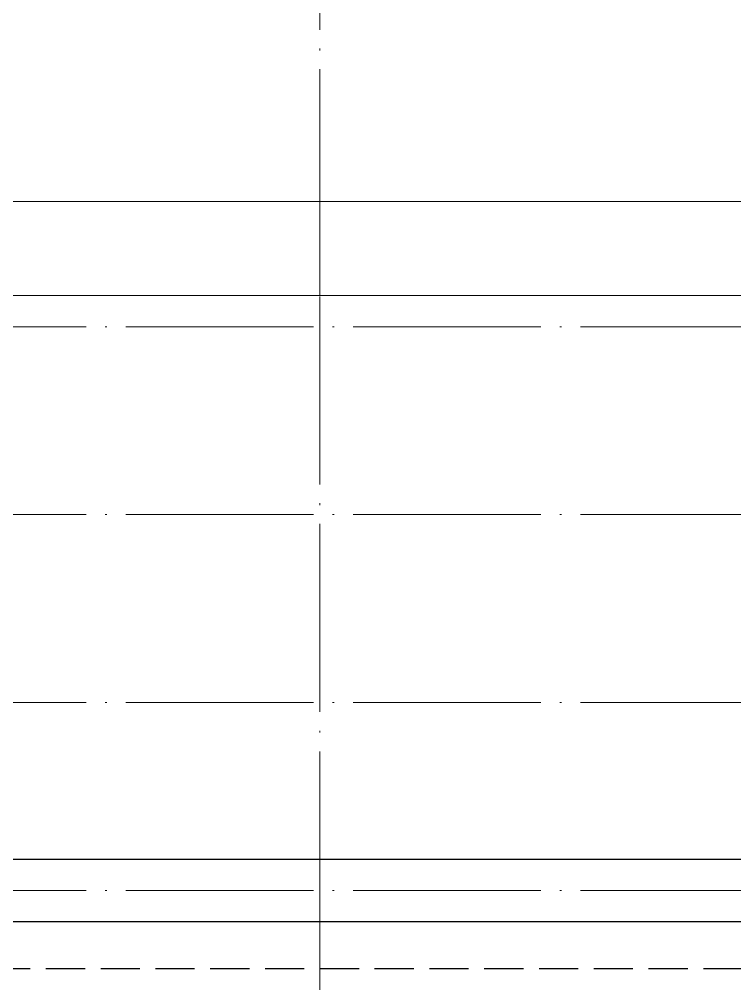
# Model space of a CAD drawing. Extents: x -518115 to 389031, y -231062 to 1628073.
# Drawn here: x 49857 to 52142, y 209109 to 212188 of the extents above; entities that cross this region are included whole.
import ezdxf

# ---------------------------------------------------------------- set-up
doc = ezdxf.new("R2010")
doc.units = 0
doc.header["$LTSCALE"] = 1000
doc.header["$MEASUREMENT"] = 0
doc.linetypes.add('#P_--_20B1_001_t3$0$DASH', pattern=[0.35, 0.25, -0.1])
doc.linetypes.add('DOTE', pattern=[2.42, 2, -0.2, 0.02, -0.2])
doc.layers.add('DOTE', color=19, linetype='DOTE', lineweight=9)
doc.layers.add('平面-排水沟', color=86, linetype='Continuous', lineweight=15)
doc.layers.add('ROOF', color=183, linetype='Continuous')
doc.layers.add('看线', color=251, linetype='Continuous')

# ---------------------------------------------------------------- blocks, each defined once
blk = doc.blocks.new('GDGDGDSDA')
at = {"layer": 'DOTE', "linetype": 'DOTE', "ltscale": 0.3}
for p, q in [((456834.8, 366358.3), (456834.8, 359558.3)), ((471334.8, 363358.3), (417334.8, 363358.3)), ((471334.8, 362758.3), (417334.8, 362758.3)), ((471334.8, 362158.3), (417334.8, 362158.3)), ((471334.8, 361558.3), (417334.8, 361558.3))]:
    blk.add_line(p, q, dxfattribs=at)

msp = doc.modelspace()

# ---------------------------------------------------------------- linework, layer by layer
at = {"layer": 'ROOF', "ltscale": 0.8}
for points in [[(52916.6, 220407), (52916.6, 221857), (48716.6, 221857), (48716.6, 220407), (49516.6, 220407), (49516.6, 217807.3), (47516.8, 217807.3), (47516.8, 218407), (43116.6, 218407), (43116.6, 215607), (41266.6, 215607), (41266.6, 211307.1), (47716.6, 211306.9), (47716.6, 209507), (53916.5, 209507), (53916.5, 211306.9), (59716.6, 211307.1), (59716.6, 215607), (58516.6, 215607), (58516.6, 218407), (56916.6, 218407), (56916.6, 215607), (52166.6, 215607)], [(59916.6, 209307), (40866.6, 209307), (40866.6, 211307), (40566.6, 211307)]]:
    msp.add_lwpolyline(points, dxfattribs=at)
at = {"layer": '平面-排水沟'}
for p, q in [((59716.6, 211607.1), (41266.6, 211607.1)), ((50816.6, 211607.1), (50816.6, 211307.1)), ((53916.5, 211307.1), (47716.6, 211306.9)), ((50816.6, 209307), (50816.5, 208407))]:
    msp.add_line(p, q, dxfattribs=at)
at = {"layer": '看线', "color": 202, "linetype": '#P_--_20B1_001_t3$0$DASH', "ltscale": 0.5}
msp.add_lwpolyline([(59916.6, 211457), (60916.6, 211457), (60916.6, 209157), (40716.6, 209157), (40716.6, 210357), (38316.6, 210357)], dxfattribs=at)

# ---------------------------------------------------------------- block references
msp.add_blockref('GDGDGDSDA', (-406018.2, -152151.3))

doc.saveas('drawing.dxf')
